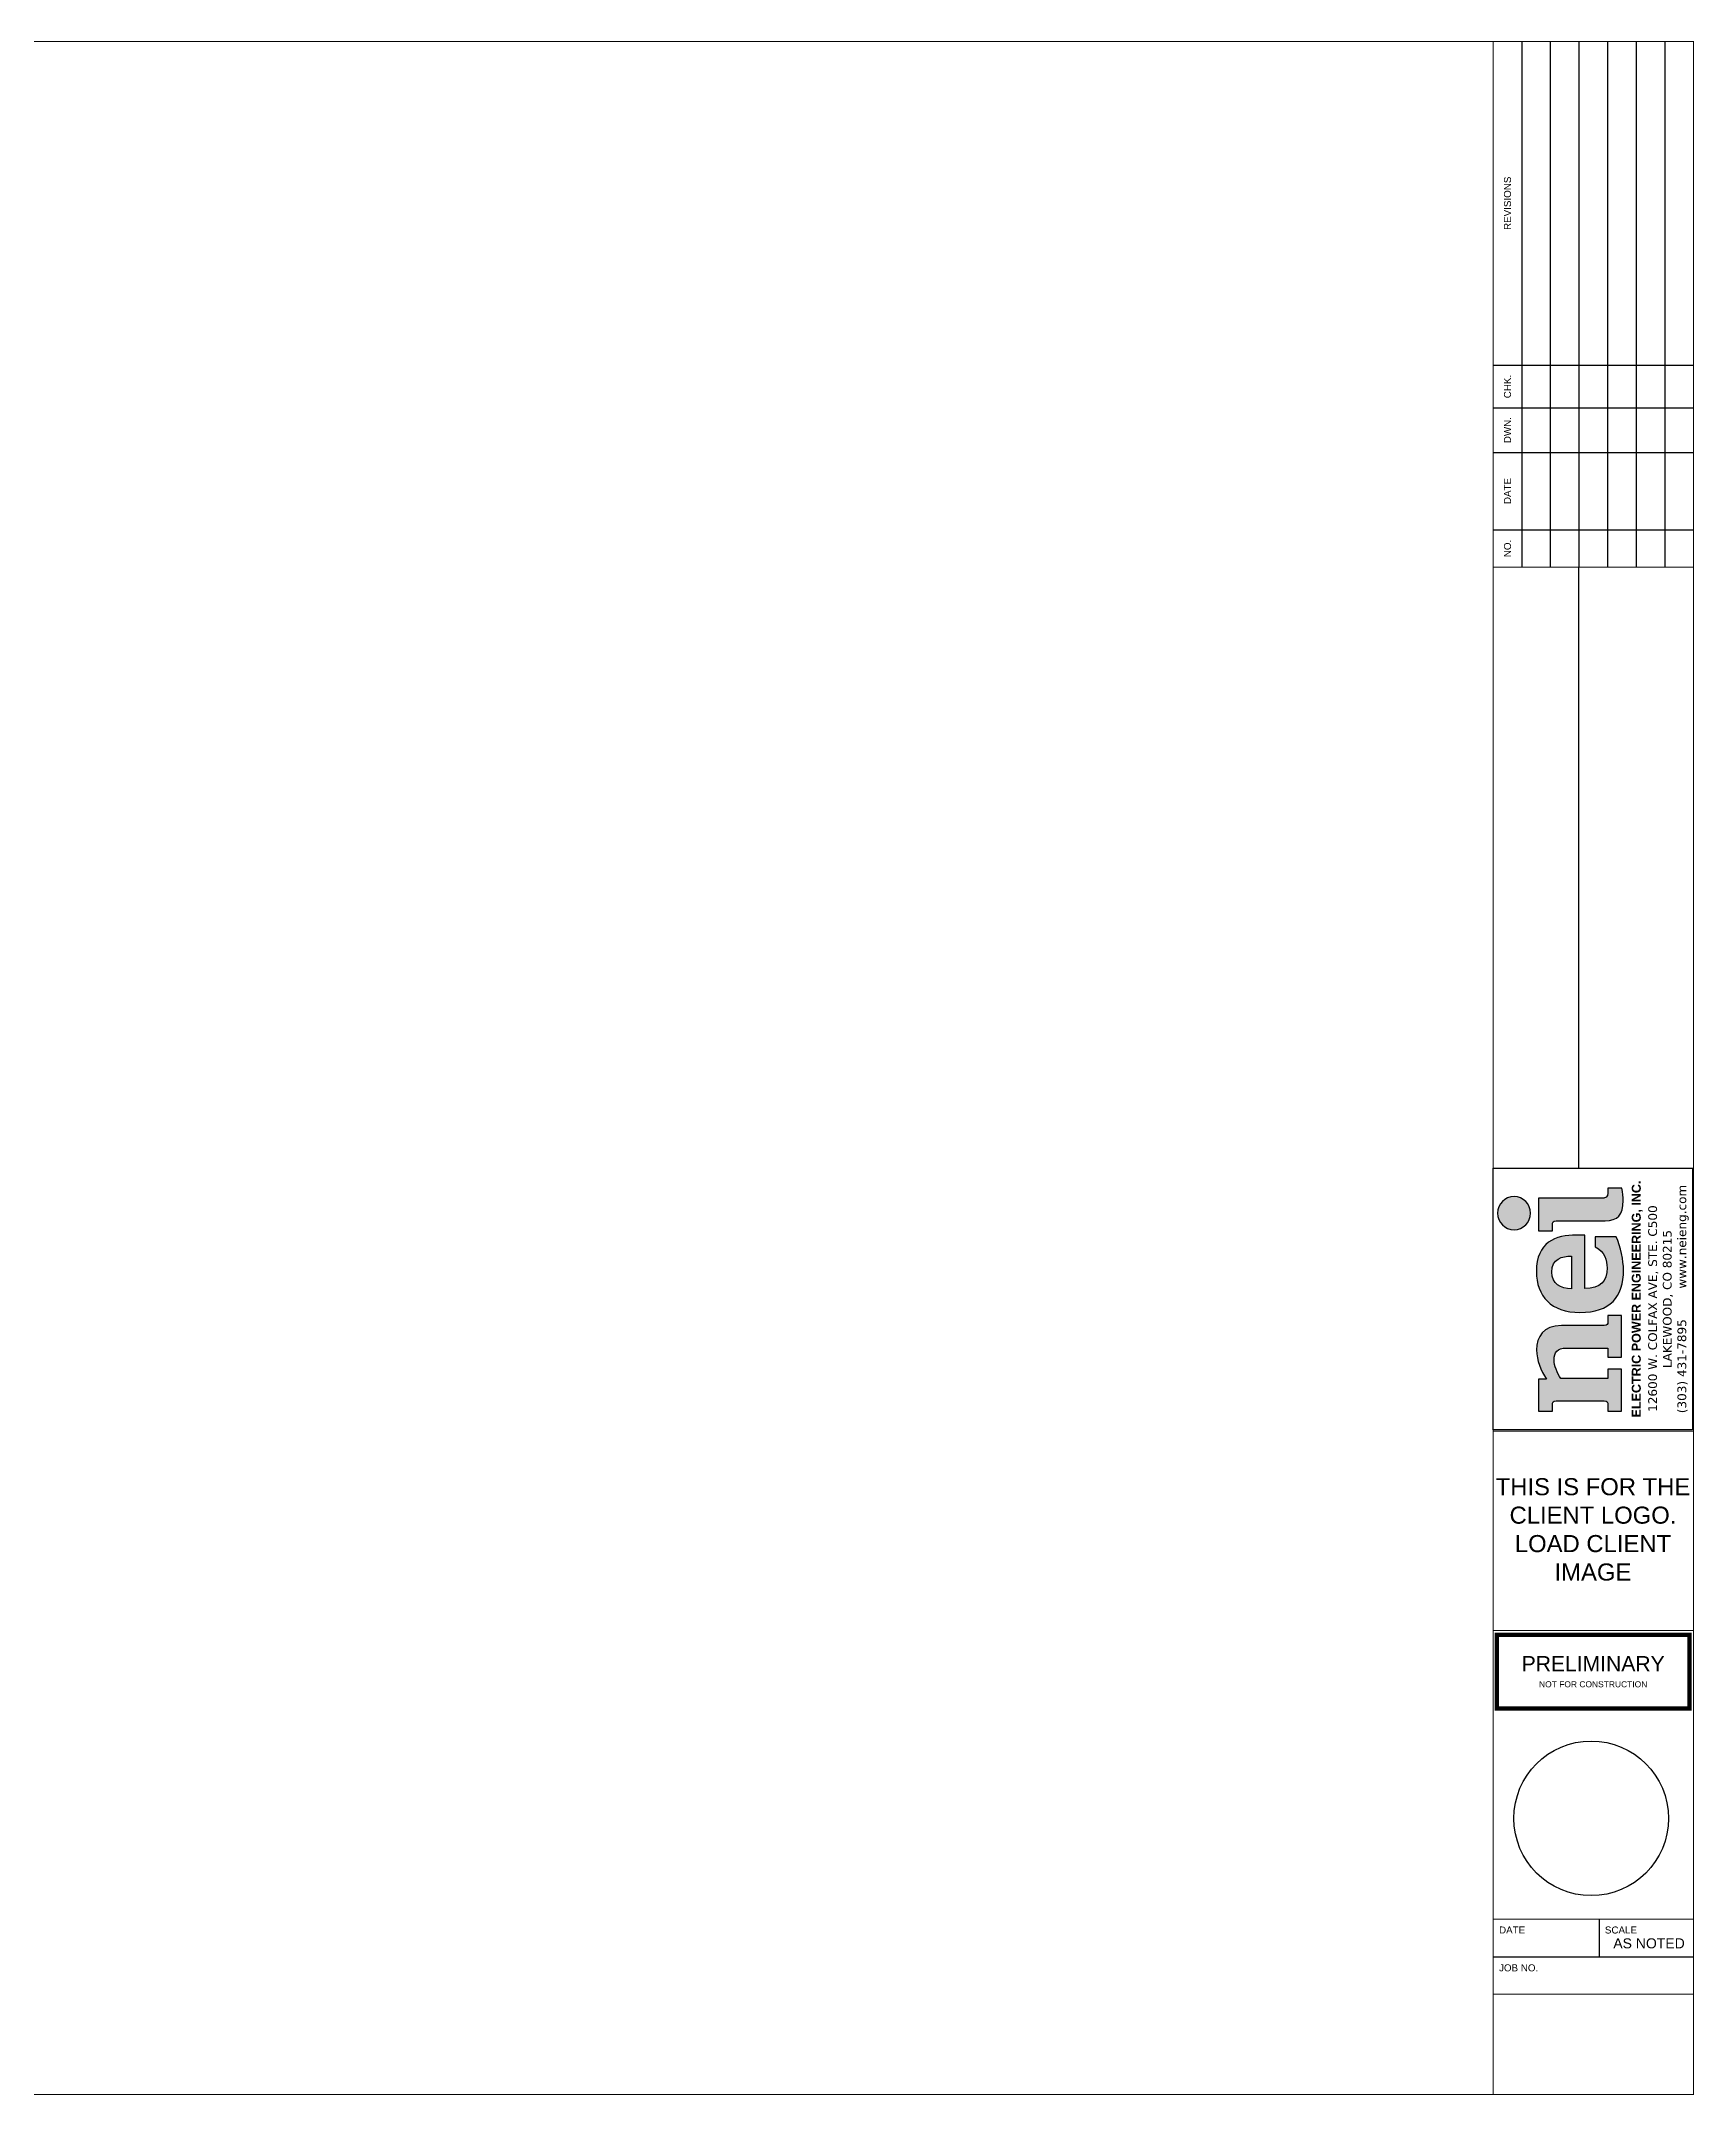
# Model space of a CAD drawing. Header units: feet. Extents: x 0 to 33, y 0 to 20.5.
# Drawn here: x 16.51 to 33.01, y 0 to 20.51 of the extents above; entities that cross this region are included whole.
import ezdxf
from ezdxf.enums import TextEntityAlignment as Align

# ---------------------------------------------------------------- set-up
doc = ezdxf.new("R2010")
doc.units = ezdxf.units.FT
doc.header["$MEASUREMENT"] = 0
doc.layers.add('G-ANNO-STMP', color=2, linetype='Continuous', lineweight=70)
doc.layers.add('G-ANNO-TTBL', color=1, linetype='Continuous')
doc.layers.add('G-NPLT', color=67, linetype='Continuous', plot=False)
doc.styles.add('NEI-A', font='arial.ttf')
doc.styles.get("Standard").update_dxf_attribs({"font": 'arial.ttf'})

# ---------------------------------------------------------------- blocks, each defined once
blk = doc.blocks.new('nei-logo new')
at = {"layer": 'G-ANNO-TTBL', "true_color": 0xbd3b4b}
h = blk.add_hatch(color=15, dxfattribs=at)
h.dxf.hatch_style = 2
edge = h.paths.add_edge_path()
edge.add_spline(control_points=[(0.695, 0.79), (0.695, 0.882), (0.77, 0.956), (0.861, 0.956), (0.953, 0.956), (1.027, 0.882), (1.027, 0.79), (1.027, 0.699), (0.953, 0.624), (0.861, 0.624), (0.77, 0.624), (0.695, 0.699), (0.695, 0.79)], knot_values=[0, 0, 0, 0, 1, 1, 1, 2, 2, 2, 3, 3, 3, 4, 4, 4, 4], degree=3, periodic=0)
h = blk.add_hatch(color=15, dxfattribs=at)
h.dxf.hatch_style = 2
edge = h.paths.add_edge_path()
edge.add_spline(control_points=[(-0.266, -0.114), (-0.266, -0.146), (-0.252, -0.151), (-0.228, -0.151), (-0.228, -0.151), (-0.165, -0.151), (-0.165, -0.151), (-0.165, -0.151), (-0.165, -0.288), (-0.165, -0.288), (-0.165, -0.288), (-0.584, -0.288), (-0.584, -0.288), (-0.584, -0.288), (-0.584, -0.151), (-0.584, -0.151), (-0.584, -0.151), (-0.492, -0.151), (-0.492, -0.151), (-0.492, -0.151), (-0.492, 0.269), (-0.492, 0.269), (-0.492, 0.353), (-0.535, 0.389), (-0.611, 0.389), (-0.666, 0.389), (-0.743, 0.356), (-0.796, 0.321), (-0.796, 0.321), (-0.796, -0.151), (-0.796, -0.151), (-0.796, -0.151), (-0.704, -0.151), (-0.704, -0.151), (-0.704, -0.151), (-0.704, -0.288), (-0.704, -0.288), (-0.704, -0.288), (-1.123, -0.288), (-1.123, -0.288), (-1.123, -0.288), (-1.123, -0.151), (-1.123, -0.151), (-1.123, -0.151), (-1.062, -0.151), (-1.062, -0.151), (-1.036, -0.151), (-1.022, -0.146), (-1.022, -0.114), (-1.022, -0.114), (-1.022, 0.367), (-1.022, 0.367), (-1.022, 0.399), (-1.036, 0.405), (-1.062, 0.405), (-1.062, 0.405), (-1.123, 0.405), (-1.123, 0.405), (-1.123, 0.405), (-1.123, 0.544), (-1.123, 0.544), (-1.123, 0.544), (-0.805, 0.544), (-0.805, 0.544), (-0.805, 0.544), (-0.805, 0.465), (-0.805, 0.465), (-0.718, 0.524), (-0.616, 0.564), (-0.509, 0.564), (-0.38, 0.564), (-0.266, 0.497), (-0.266, 0.315), (-0.266, 0.315), (-0.266, -0.114), (-0.266, -0.114)], knot_values=[0, 0, 0, 0, 1, 1, 1, 2, 2, 2, 3, 3, 3, 4, 4, 4, 5, 5, 5, 6, 6, 6, 7, 7, 7, 8, 8, 8, 9, 9, 9, 10, 10, 10, 11, 11, 11, 12, 12, 12, 13, 13, 13, 14, 14, 14, 15, 15, 15, 16, 16, 16, 17, 17, 17, 18, 18, 18, 19, 19, 19, 20, 20, 20, 21, 21, 21, 22, 22, 22, 23, 23, 23, 24, 24, 24, 25, 25, 25, 25], degree=3, periodic=0)
h = blk.add_hatch(color=15, dxfattribs=at)
h.dxf.hatch_style = 2
edge = h.paths.add_edge_path()
edge.add_spline(control_points=[(-0.135, 0.13), (-0.135, 0.419), (0.029, 0.566), (0.276, 0.566), (0.57, 0.566), (0.641, 0.373), (0.641, 0.165), (0.641, 0.165), (0.641, 0.081), (0.641, 0.081), (0.641, 0.081), (0.105, 0.081), (0.105, 0.081), (0.107, -0.076), (0.175, -0.142), (0.314, -0.142), (0.383, -0.142), (0.479, -0.123), (0.522, -0.023), (0.522, -0.023), (0.625, -0.023), (0.625, -0.023), (0.625, -0.023), (0.625, -0.232), (0.625, -0.232), (0.528, -0.279), (0.382, -0.307), (0.291, -0.307), (0.019, -0.307), (-0.135, -0.172), (-0.135, 0.13)], knot_values=[0, 0, 0, 0, 1, 1, 1, 2, 2, 2, 3, 3, 3, 4, 4, 4, 5, 5, 5, 6, 6, 6, 7, 7, 7, 8, 8, 8, 9, 9, 9, 10, 10, 10, 10], degree=3, periodic=0)
edge = h.paths.add_edge_path()
edge.add_spline(control_points=[(0.431, 0.214), (0.431, 0.311), (0.403, 0.411), (0.27, 0.411), (0.152, 0.411), (0.102, 0.324), (0.102, 0.214), (0.102, 0.214), (0.431, 0.214), (0.431, 0.214)], knot_values=[0, 0, 0, 0, 1, 1, 1, 2, 2, 2, 3, 3, 3, 3], degree=3, periodic=0)
h = blk.add_hatch(color=15, dxfattribs=at)
h.dxf.hatch_style = 2
edge = h.paths.add_edge_path()
edge.add_spline(control_points=[(1.062, -0.151), (1.062, -0.151), (1.111, -0.151), (1.111, -0.151), (1.111, -0.151), (1.111, -0.291), (1.111, -0.291), (1.065, -0.301), (1.024, -0.304), (0.987, -0.304), (0.845, -0.304), (0.784, -0.25), (0.784, -0.122), (0.784, -0.122), (0.784, 0.367), (0.784, 0.367), (0.784, 0.399), (0.771, 0.405), (0.744, 0.405), (0.744, 0.405), (0.684, 0.405), (0.684, 0.405), (0.684, 0.405), (0.684, 0.544), (0.684, 0.544), (0.684, 0.544), (1.01, 0.544), (1.01, 0.544), (1.01, 0.544), (1.01, -0.082), (1.01, -0.082), (1.01, -0.125), (1.022, -0.151), (1.062, -0.151)], knot_values=[0, 0, 0, 0, 1, 1, 1, 2, 2, 2, 3, 3, 3, 4, 4, 4, 5, 5, 5, 6, 6, 6, 7, 7, 7, 8, 8, 8, 9, 9, 9, 10, 10, 10, 11, 11, 11, 11], degree=3, periodic=0)
at = {"layer": 'Defpoints'}
blk.add_lwpolyline([(1.312, 1), (1.312, -1), (-1.312, -1), (-1.312, 1)], close=True, dxfattribs=at)
at = {"layer": 'G-ANNO-TTBL', "color": 15, "true_color": 0xbd3b4b}
for points, knots in [([(0.695, 0.79), (0.695, 0.882), (0.77, 0.956), (0.861, 0.956), (0.953, 0.956), (1.027, 0.882), (1.027, 0.79), (1.027, 0.699), (0.953, 0.624), (0.861, 0.624), (0.77, 0.624), (0.695, 0.699), (0.695, 0.79)], [0, 0, 0, 0, 1, 1, 1, 2, 2, 2, 3, 3, 3, 4, 4, 4, 4]), ([(-0.266, -0.114), (-0.266, -0.146), (-0.252, -0.151), (-0.228, -0.151), (-0.228, -0.151), (-0.165, -0.151), (-0.165, -0.151), (-0.165, -0.151), (-0.165, -0.288), (-0.165, -0.288), (-0.165, -0.288), (-0.584, -0.288), (-0.584, -0.288), (-0.584, -0.288), (-0.584, -0.151), (-0.584, -0.151), (-0.584, -0.151), (-0.492, -0.151), (-0.492, -0.151), (-0.492, -0.151), (-0.492, 0.269), (-0.492, 0.269), (-0.492, 0.353), (-0.535, 0.389), (-0.611, 0.389), (-0.666, 0.389), (-0.743, 0.356), (-0.796, 0.321), (-0.796, 0.321), (-0.796, -0.151), (-0.796, -0.151), (-0.796, -0.151), (-0.704, -0.151), (-0.704, -0.151), (-0.704, -0.151), (-0.704, -0.288), (-0.704, -0.288), (-0.704, -0.288), (-1.123, -0.288), (-1.123, -0.288), (-1.123, -0.288), (-1.123, -0.151), (-1.123, -0.151), (-1.123, -0.151), (-1.062, -0.151), (-1.062, -0.151), (-1.036, -0.151), (-1.022, -0.146), (-1.022, -0.114), (-1.022, -0.114), (-1.022, 0.367), (-1.022, 0.367), (-1.022, 0.399), (-1.036, 0.405), (-1.062, 0.405), (-1.062, 0.405), (-1.123, 0.405), (-1.123, 0.405), (-1.123, 0.405), (-1.123, 0.544), (-1.123, 0.544), (-1.123, 0.544), (-0.805, 0.544), (-0.805, 0.544), (-0.805, 0.544), (-0.805, 0.465), (-0.805, 0.465), (-0.718, 0.524), (-0.616, 0.564), (-0.509, 0.564), (-0.38, 0.564), (-0.266, 0.497), (-0.266, 0.315), (-0.266, 0.315), (-0.266, -0.114), (-0.266, -0.114)], [0, 0, 0, 0, 1, 1, 1, 2, 2, 2, 3, 3, 3, 4, 4, 4, 5, 5, 5, 6, 6, 6, 7, 7, 7, 8, 8, 8, 9, 9, 9, 10, 10, 10, 11, 11, 11, 12, 12, 12, 13, 13, 13, 14, 14, 14, 15, 15, 15, 16, 16, 16, 17, 17, 17, 18, 18, 18, 19, 19, 19, 20, 20, 20, 21, 21, 21, 22, 22, 22, 23, 23, 23, 24, 24, 24, 25, 25, 25, 25]), ([(-0.135, 0.13), (-0.135, 0.419), (0.029, 0.566), (0.276, 0.566), (0.57, 0.566), (0.641, 0.373), (0.641, 0.165), (0.641, 0.165), (0.641, 0.081), (0.641, 0.081), (0.641, 0.081), (0.105, 0.081), (0.105, 0.081), (0.107, -0.076), (0.175, -0.142), (0.314, -0.142), (0.383, -0.142), (0.479, -0.123), (0.522, -0.023), (0.522, -0.023), (0.625, -0.023), (0.625, -0.023), (0.625, -0.023), (0.625, -0.232), (0.625, -0.232), (0.528, -0.279), (0.382, -0.307), (0.291, -0.307), (0.019, -0.307), (-0.135, -0.172), (-0.135, 0.13)], [0, 0, 0, 0, 1, 1, 1, 2, 2, 2, 3, 3, 3, 4, 4, 4, 5, 5, 5, 6, 6, 6, 7, 7, 7, 8, 8, 8, 9, 9, 9, 10, 10, 10, 10]), ([(1.062, -0.151), (1.062, -0.151), (1.111, -0.151), (1.111, -0.151), (1.111, -0.151), (1.111, -0.291), (1.111, -0.291), (1.065, -0.301), (1.024, -0.304), (0.987, -0.304), (0.845, -0.304), (0.784, -0.25), (0.784, -0.122), (0.784, -0.122), (0.784, 0.367), (0.784, 0.367), (0.784, 0.399), (0.771, 0.405), (0.744, 0.405), (0.744, 0.405), (0.684, 0.405), (0.684, 0.405), (0.684, 0.405), (0.684, 0.544), (0.684, 0.544), (0.684, 0.544), (1.01, 0.544), (1.01, 0.544), (1.01, 0.544), (1.01, -0.082), (1.01, -0.082), (1.01, -0.125), (1.022, -0.151), (1.062, -0.151)], [0, 0, 0, 0, 1, 1, 1, 2, 2, 2, 3, 3, 3, 4, 4, 4, 5, 5, 5, 6, 6, 6, 7, 7, 7, 8, 8, 8, 9, 9, 9, 10, 10, 10, 11, 11, 11, 11]), ([(0.431, 0.214), (0.431, 0.311), (0.403, 0.411), (0.27, 0.411), (0.152, 0.411), (0.102, 0.324), (0.102, 0.214), (0.102, 0.214), (0.431, 0.214), (0.431, 0.214)], [0, 0, 0, 0, 1, 1, 1, 2, 2, 2, 3, 3, 3, 3])]:
    blk.add_open_spline(points, degree=3, knots=knots, dxfattribs=at)
at = {"color": 7, "insert": (0, -0.39), "char_height": 0.08785, "attachment_point": 2}
blk.add_mtext_dynamic_manual_height_columns('\\pxsm1.1,t29;{\\fArial|b1|i0|c0|p34;\\H1.02447x;ELECTRIC POWER ENGINEERING, INC.\\fVerdana|b0|i0|c0|p34;\\H0.97611x;\\W1.05;\\P\\psm1,qc;\\W1;12600 W. COLFAX AVE, STE. C500      LAKEWOOD, CO 80215\\P\\ptz;(303) 431-7895        www.neieng.com}', width=2.59625, gutter_width=1, heights=[0], dxfattribs=at)
blk = doc.blocks.new('*U9')
at = {"layer": 'G-ANNO-STMP', "const_width": 0.0938}
blk.add_lwpolyline([(-2.092, 1.598), (2.092, 1.598), (2.092, 0), (-2.092, 0)], close=True, dxfattribs=at)
at = {"layer": 'G-ANNO-STMP', "insert": (0, 0.799), "char_height": 0.13125, "width": 3.79964, "attachment_point": 5, "style": 'NEI-A'}
blk.add_mtext('{\\H2.5x;PRELIMINARY\\P}NOT FOR CONSTRUCTION', dxfattribs=at)

msp = doc.modelspace()

# ---------------------------------------------------------------- linework, layer by layer
at = {"layer": 'G-ANNO-TTBL', "color": 7}
for p, q in [((31.291, 20.505), (31.291, 15.255)), ((31.576, 20.505), (31.576, 15.255)), ((31.862, 20.505), (31.862, 15.255)), ((32.148, 20.505), (32.148, 15.255)), ((32.434, 20.505), (32.434, 15.255)), ((32.719, 20.505), (32.719, 15.255)), ((31.862, 9.255), (31.862, 15.255)), ((32.063, 1.755), (32.063, 1.38)), ((31.005, 1.38), (33.005, 1.38))]:
    msp.add_line(p, q, dxfattribs=at)
at = {"layer": 'G-ANNO-TTBL', "color": 7, "const_width": 0.01}
msp.add_lwpolyline([(0.005, 20.505), (33.005, 20.505), (33.005, 0.005), (0.005, 0.005)], close=True, dxfattribs=at)
for points in [[(31.005, 20.505), (31.005, 0.005)], [(33.005, 15.255), (31.005, 15.255)], [(33.005, 9.255), (31.005, 9.255)], [(33.005, 6.63), (31.005, 6.63)], [(31.005, 4.637), (33.005, 4.637)], [(31.005, 1.755), (33.005, 1.755)], [(31.005, 1.005), (33.005, 1.005)]]:
    msp.add_lwpolyline(points, dxfattribs=at)
at = {"layer": 'G-ANNO-TTBL', "color": 7}
for points in [[(31.005, 17.274), (33.005, 17.274)], [(31.005, 16.846), (33.005, 16.846)], [(31.005, 16.403), (33.005, 16.403)], [(31.005, 15.63), (33.005, 15.63)]]:
    msp.add_lwpolyline(points, dxfattribs=at)
at = {"layer": 'G-NPLT'}
msp.add_circle((31.984, 2.762), 0.772, dxfattribs=at)

# ---------------------------------------------------------------- block references
at = {"xscale": 0.9960995711458686, "yscale": 0.9960995711458686, "zscale": 0.9960995711458686, "rotation": 90}
msp.add_blockref('nei-logo new', (32.001, 7.948), dxfattribs=at)
at = {"xscale": 0.4594726872912748, "yscale": 0.4594726872912748, "zscale": 0.4594726872912748}
msp.add_blockref('*U9', (32.004, 3.859), dxfattribs=at)

# ---------------------------------------------------------------- texts
at = {"layer": 'G-ANNO-TTBL', "style": 'NEI-A'}
for s, p in [('REVISIONS', (31.148, 18.89)), ('CHK.', (31.148, 17.06)), ('DWN.', (31.148, 16.625)), ('DATE', (31.148, 16.017)), ('NO.', (31.148, 15.443))]:
    msp.add_text(s, height=0.07, rotation=90, dxfattribs=at).set_placement(p, align=Align.MIDDLE)
for s, p in [('DATE', (31.064, 1.612)), ('SCALE', (32.121, 1.612)), ('JOB NO.', (31.064, 1.234))]:
    msp.add_text(s, height=0.07, dxfattribs=at).set_placement(p)
at = {"layer": 'G-ANNO-TTBL', "insert": (32.205, 1.513), "char_height": 0.1, "attachment_point": 4, "style": 'NEI-A'}
msp.add_mtext_dynamic_manual_height_columns('AS NOTED', width=0.85482, gutter_width=0.5, heights=[0], dxfattribs=at)
at = {"layer": 'G-NPLT', "insert": (30.958, 6.159), "char_height": 0.17037, "attachment_point": 1, "style": 'NEI-A'}
msp.add_mtext_dynamic_manual_height_columns('\\pxqc;THIS IS FOR THE CLIENT LOGO. LOAD CLIENT IMAGE', width=2.08795, gutter_width=0.73, heights=[0], dxfattribs=at)

doc.saveas('drawing.dxf')
